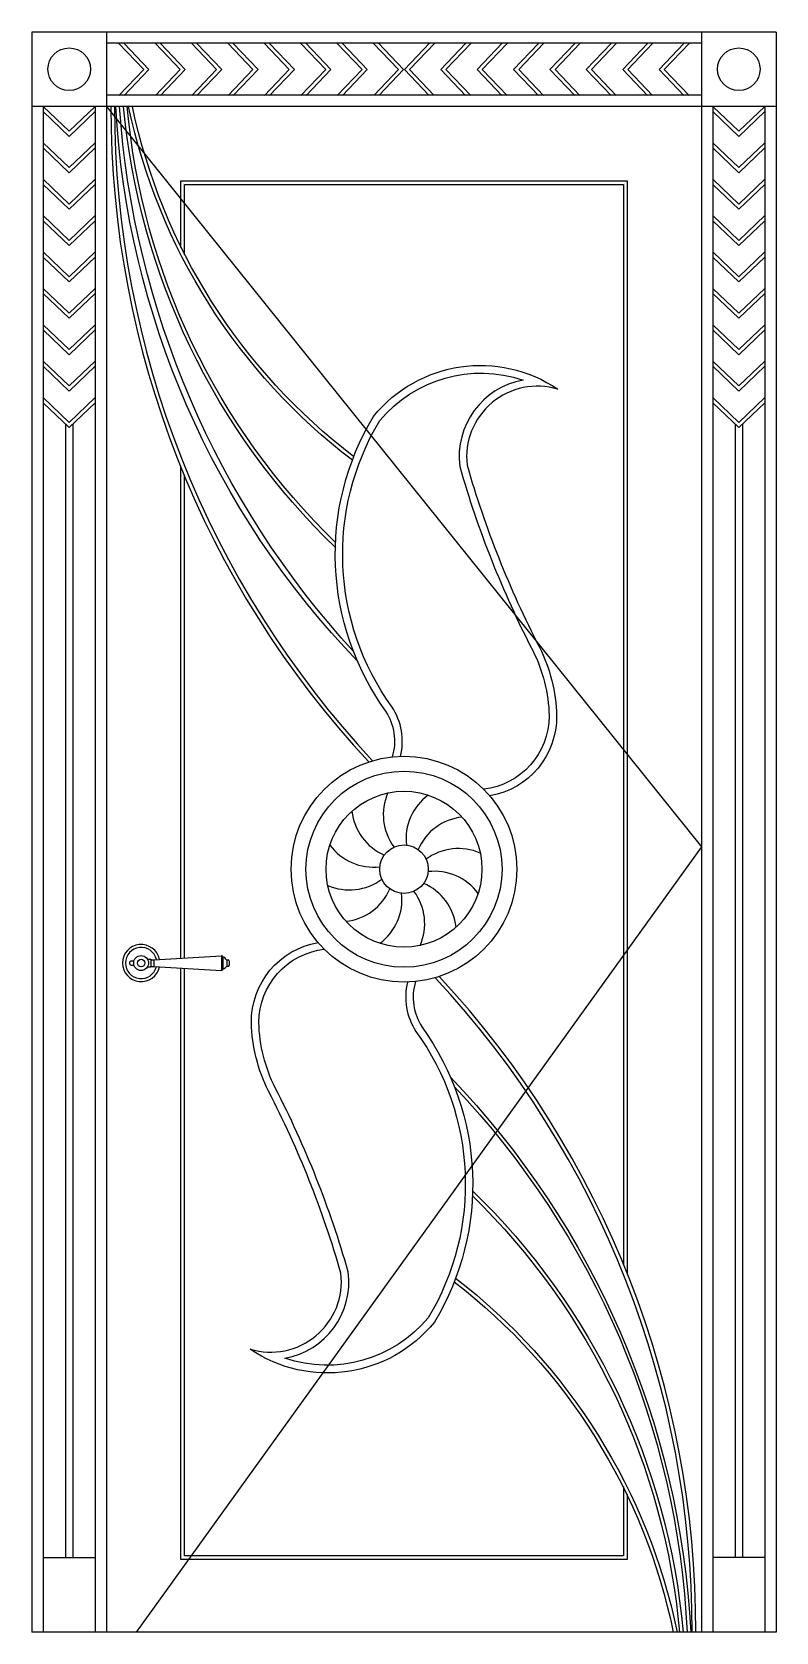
# Model space of a CAD drawing. Header units: metres. Extents: x 0 to 1000, y 0 to 2150.
import ezdxf

# ---------------------------------------------------------------- set-up
doc = ezdxf.new("R2010")
doc.units = ezdxf.units.M
for name, color, linetype in [('2', 2, 'Continuous'), ('3', 3, 'Continuous'), ('4', 4, 'Continuous'), ('7', 7, 'Continuous')]:
    doc.layers.add(name, color=color, linetype=linetype)

msp = doc.modelspace()

# ---------------------------------------------------------------- linework, layer by layer
for points in [[(484.61, 1175.96, 0.22), (475.68, 1237.26, -0.3), (459.07, 1633.48, -0.39), (706.81, 1669.9, 0.54), (584.78, 1568.04, 0.05), (682.01, 1323.39, -0.11), (705.06, 1231.26, -0.37), (615.36, 1123.58)], [(515.39, 874.04, 0.22), (524.32, 812.74, -0.3), (540.93, 416.52, -0.39), (293.19, 380.1, 0.54), (415.22, 481.96, 0.05), (317.99, 726.61, -0.11), (294.94, 818.74, -0.37), (384.64, 926.42)], [(504.81, 873.33, 0.21), (516.08, 807.08, -0.3), (532.7, 422.25, -0.31), (339.8, 367.75, 0.4), (425.05, 483.95, 0.05), (326.91, 731.14, -0.11), (304.94, 818.9, -0.38), (392.9, 917.51)]]:
    msp.add_lwpolyline(points, format="xyb")
at = {"layer": '2'}
msp.add_line((1000, 0), (0, 0), dxfattribs=at)
at = {"layer": '3'}
for p, q in [((900, 2135), (100, 2135)), ((900, 2065), (100, 2065)), ((15, 2050), (15, 0)), ((85, 2050), (85, 0)), ((100, 2050), (900, 1055)), ((915, 2050), (915, 0)), ((985, 2050), (985, 0)), ((45, 1623.29), (45, 100)), ((55, 1623.29), (55, 100)), ((945, 1623.29), (945, 100)), ((955, 1623.29), (955, 100)), ((900, 1055), (140, 0)), ((254.58, 908.78), (254.58, 889.03)), ((256.7, 906.78), (256.7, 891.02)), ((261.7, 902.9), (261.7, 894.9)), ((15, 100), (85, 100)), ((985, 100), (915, 100))]:
    msp.add_line(p, q, dxfattribs=at)
for points in [[(116.9, 2064.45), (150.23, 2099.45), (116.9, 2134.45)], [(123.81, 2064.45), (157.13, 2099.45), (123.81, 2134.45)], [(165.81, 2064.45), (199.14, 2099.45), (165.81, 2134.45)], [(172.71, 2064.45), (206.04, 2099.45), (172.71, 2134.45)], [(214.72, 2064.45), (248.04, 2099.45), (214.72, 2134.45)], [(221.62, 2064.45), (254.95, 2099.45), (221.62, 2134.45)], [(263.62, 2064.45), (296.95, 2099.45), (263.62, 2134.45)], [(270.53, 2064.45), (303.85, 2099.45), (270.53, 2134.45)], [(312.53, 2064.45), (345.85, 2099.45), (312.53, 2134.45)], [(319.43, 2064.45), (352.76, 2099.45), (319.43, 2134.45)], [(361.43, 2064.45), (394.76, 2099.45), (361.43, 2134.45)], [(368.34, 2064.45), (401.66, 2099.45), (368.34, 2134.45)], [(410.34, 2064.45), (443.66, 2099.45), (410.34, 2134.45)], [(417.24, 2064.45), (450.57, 2099.45), (417.24, 2134.45)], [(458.72, 2135), (492.57, 2099.45), (459.77, 2065)], [(465.62, 2135), (499.47, 2099.45), (466.67, 2065)], [(534.38, 2135), (500.53, 2099.45), (533.33, 2065)], [(541.28, 2135), (507.43, 2099.45), (540.23, 2065)], [(582.76, 2064.45), (549.43, 2099.45), (582.76, 2134.45)], [(589.66, 2064.45), (556.34, 2099.45), (589.66, 2134.45)], [(631.66, 2064.45), (598.34, 2099.45), (631.66, 2134.45)], [(638.57, 2064.45), (605.24, 2099.45), (638.57, 2134.45)], [(680.57, 2064.45), (647.24, 2099.45), (680.57, 2134.45)], [(687.47, 2064.45), (654.15, 2099.45), (687.47, 2134.45)], [(729.47, 2064.45), (696.15, 2099.45), (729.47, 2134.45)], [(736.38, 2064.45), (703.05, 2099.45), (736.38, 2134.45)], [(778.38, 2064.45), (745.05, 2099.45), (778.38, 2134.45)], [(785.28, 2064.45), (751.96, 2099.45), (785.28, 2134.45)], [(827.29, 2064.45), (793.96, 2099.45), (827.29, 2134.45)], [(834.19, 2064.45), (800.86, 2099.45), (834.19, 2134.45)], [(876.19, 2064.45), (842.87, 2099.45), (876.19, 2134.45)], [(883.1, 2064.45), (849.77, 2099.45), (883.1, 2134.45)], [(85, 2050), (50, 2016.67), (15, 2050)], [(85, 2043.1), (50, 2009.77), (15, 2043.1)], [(985, 2050), (950, 2016.67), (915, 2050)], [(985, 2043.1), (950, 2009.77), (915, 2043.1)], [(85, 2001.09), (50, 1967.77), (15, 2001.09)], [(985, 2001.09), (950, 1967.77), (915, 2001.09)], [(85, 1994.19), (50, 1960.86), (15, 1994.19)], [(985, 1994.19), (950, 1960.86), (915, 1994.19)], [(85, 1952.19), (50, 1918.86), (15, 1952.19)], [(85, 1945.28), (50, 1911.96), (15, 1945.28)], [(200, 1860.55), (200, 1950), (800, 1950), (800, 480.59)], [(205, 1850.59), (205, 1945), (795, 1945), (795, 492.94)], [(985, 1952.19), (950, 1918.86), (915, 1952.19)], [(985, 1945.28), (950, 1911.96), (915, 1945.28)], [(85, 1903.28), (50, 1869.96), (15, 1903.28)], [(85, 1896.38), (50, 1863.05), (15, 1896.38)], [(985, 1903.28), (950, 1869.96), (915, 1903.28)], [(985, 1896.38), (950, 1863.05), (915, 1896.38)], [(85, 1854.38), (50, 1821.05), (15, 1854.38)], [(985, 1854.38), (950, 1821.05), (915, 1854.38)], [(85, 1847.47), (50, 1814.15), (15, 1847.47)], [(985, 1847.47), (950, 1814.15), (915, 1847.47)], [(85, 1805.47), (50, 1772.15), (15, 1805.47)], [(85, 1798.57), (50, 1765.24), (15, 1798.57)], [(985, 1805.47), (950, 1772.15), (915, 1805.47)], [(985, 1798.57), (950, 1765.24), (915, 1798.57)], [(85, 1756.57), (50, 1723.24), (15, 1756.57)], [(85, 1749.66), (50, 1716.34), (15, 1749.66)], [(985, 1756.57), (950, 1723.24), (915, 1756.57)], [(985, 1749.66), (950, 1716.34), (915, 1749.66)], [(85, 1707.66), (50, 1674.33), (15, 1707.66)], [(85, 1700.76), (50, 1667.43), (15, 1700.76)], [(985, 1707.66), (950, 1674.33), (915, 1707.66)], [(985, 1700.76), (950, 1667.43), (915, 1700.76)], [(85, 1658.75), (50, 1625.43), (15, 1658.75)], [(985, 1658.75), (950, 1625.43), (915, 1658.75)], [(85, 1651.85), (50, 1618.52), (15, 1651.85)], [(985, 1651.85), (950, 1618.52), (915, 1651.85)], [(200, 905.55), (200, 1567.06)], [(205, 905.85), (205, 1554.83)], [(800, 185.33), (800, 97.5), (200, 97.5), (200, 892.26)], [(795, 195.56), (795, 102.5), (205, 102.5), (205, 891.96)]]:
    msp.add_lwpolyline(points, dxfattribs=at)
for points in [[(105.89, 2050, 0.19), (452.56, 1169.14, 0.19)], [(110.89, 2050, 0.19), (457.86, 1170.77, 0.19)], [(437.91, 1304.2, -0.18), (112.6, 2050, -0.17)], [(432.66, 1317.02, -0.17), (117.61, 2050, -0.15)], [(408.27, 1456.85, -0.18), (122.93, 2050, -0.18)], [(408.49, 1463.58, -0.18), (127.95, 2050, -0.12)], [(430.88, 1574.48, -0.18), (129.81, 2050, -0.18)], [(432.72, 1579.35, -0.18), (134.91, 2050)], [(495.19, 1176.67, 0.21), (483.92, 1242.92, -0.3), (467.3, 1627.75, -0.31), (660.2, 1682.25, 0.4), (574.95, 1566.05, 0.05), (673.09, 1318.86, -0.11), (695.06, 1231.1, -0.38), (607.1, 1132.49)], [(478.3, 1127.47, 0.27), (486.62, 1054.74, -0.73)], [(532.44, 1124.59, 0.27), (503.29, 1057.44, -0.73)], [(429.97, 1102.89, 0.27), (473.55, 1044.07, -0.73)], [(577.89, 1095.03, 0.27), (519.07, 1051.45, -0.73)], [(400.41, 1057.44, 0.27), (467.56, 1028.29, -0.73)], [(602.47, 1046.7, 0.27), (529.74, 1038.38, -0.73)], [(397.53, 1003.3, 0.27), (470.26, 1011.62, -0.73)], [(599.59, 992.56, 0.27), (532.44, 1021.71, -0.73)], [(422.11, 954.97, 0.27), (480.93, 998.55, -0.73)], [(467.56, 925.41, 0.27), (496.71, 992.56, -0.73)], [(521.7, 922.53, 0.27), (513.38, 995.26, -0.73)], [(570.03, 947.11, 0.27), (526.45, 1005.93, -0.73)], [(887.24, 0, 0.19), (542.1, 879.21, 0.19)], [(892.24, 0, 0.19), (547.4, 880.85, 0.19)], [(562.06, 745.86, -0.18), (885.53, 0, -0.18)], [(567.34, 732.98, -0.18), (880.52, 0, -0.15)], [(591.51, 586.42, -0.18), (870.18, 0, -0.13)], [(591.73, 593.16, -0.18), (875.2, 0, -0.18)], [(569.13, 475.52, -0.18), (866.96, 0, -0.18)], [(567.28, 470.65, -0.18), (861.86, 0)]]:
    msp.add_lwpolyline(points, format="xyb", dxfattribs=at)
for radius in [131.74, 104.74, 32.61]:
    msp.add_circle((500, 1025), radius, dxfattribs=at)
msp.add_arc((146.7, 898.9), 21, 12.95, 347.05, dxfattribs=at)
at = {"layer": '4'}
for p, q in [((1000, 2150), (0, 2150)), ((0, 2150), (0, 0)), ((100, 2150), (100, 0)), ((900, 2150), (900, 0)), ((1000, 2150), (1000, 0)), ((1000, 2050), (0, 2050))]:
    msp.add_line(p, q, dxfattribs=at)
at = {"layer": '7'}
for p, q in [((155.36, 903.9), (159.7, 903.9)), ((159.7, 903.9), (159.7, 893.9)), ((159.7, 903.4), (163.7, 903.4)), ((163.7, 903.4), (254.58, 908.78)), ((163.7, 903.4), (163.7, 894.4)), ((133.7, 895.9), (137.16, 895.9)), ((155.36, 893.9), (159.7, 893.9)), ((159.7, 894.4), (163.7, 894.4)), ((163.7, 894.4), (254.58, 889.03))]:
    msp.add_line(p, q, dxfattribs=at)
msp.add_lwpolyline([(256.7, 890.9, 0.18), (261.7, 894.9), (264.7, 894.9, 0.19), (264.7, 902.9), (261.7, 902.9, 0.18), (256.7, 906.9)], format="xyb", dxfattribs=at)
msp.add_lwpolyline([(133.7, 901.9), (137.16, 901.9)], dxfattribs=at)
for centre, radius in [((50, 2100), 28.55), ((950, 2100), 28.55), ((500, 1025), 151.74), ((146.7, 898.9), 10), ((146.7, 898.9), 5)]:
    msp.add_circle(centre, radius, dxfattribs=at)
for centre, radius, start, end in [((146.7, 898.9), 25, 11.41, 348.59), ((254.7, 906.78), 2, 0, 93.38), ((134, 898.86), 2.98, 95.73, 264.27), ((254.7, 891.02), 2, 266.62, 0)]:
    msp.add_arc(centre, radius, start, end, dxfattribs=at)

doc.saveas('drawing.dxf')
